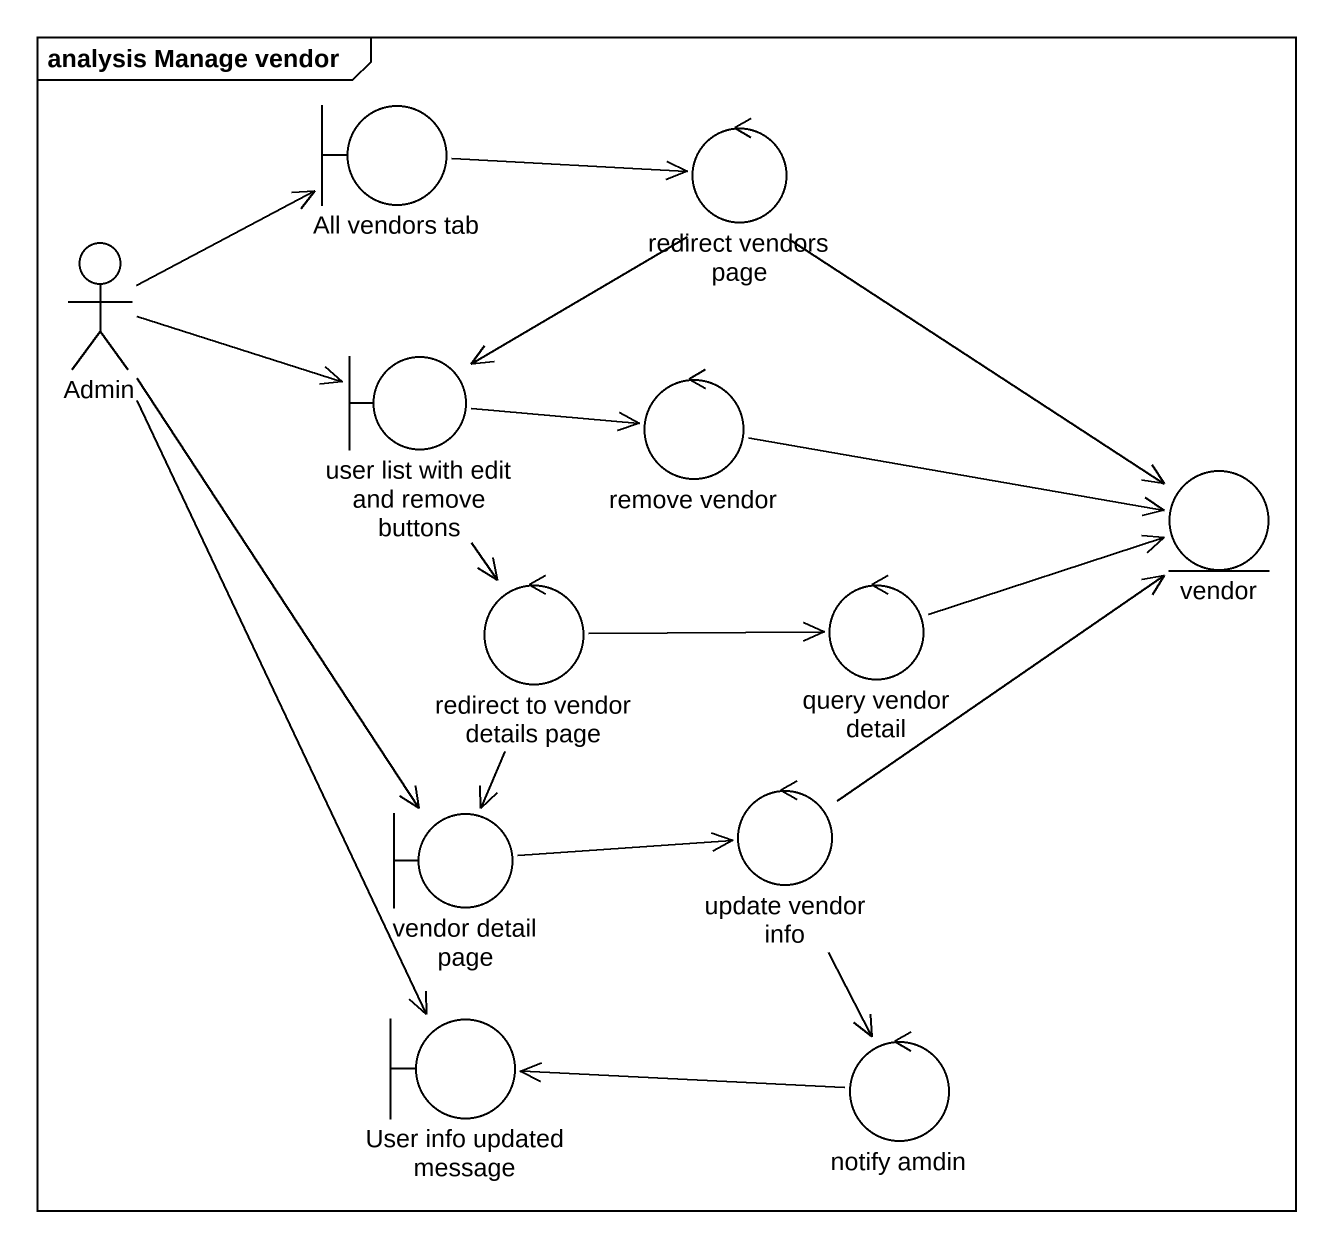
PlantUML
@startuml
mainframe analysis Manage vendor
boundary "All vendors tab" as All_vendors_tab
control "redirect vendors page" as redirect_vendors_page
actor Admin
boundary "user list with edit and remove buttons" as user_list_with_edit_and
control "remove vendor" as remove_vendor
entity vendor
control "redirect to vendor details page" as redirect_to_vendor_details
control "query vendor detail" as query_vendor_detail
boundary "vendor detail page" as vendor_detail_page
control "update vendor info" as update_vendor_info
boundary "User info updated message" as User_info_updated_message
control "notify amdin" as notify_amdin
All_vendors_tab -right-> redirect_vendors_page
redirect_vendors_page --> user_list_with_edit_and
redirect_vendors_page --> vendor
Admin -right-> All_vendors_tab
Admin -right-> user_list_with_edit_and
Admin --> vendor_detail_page
Admin --> User_info_updated_message
user_list_with_edit_and -right-> remove_vendor
user_list_with_edit_and --> redirect_to_vendor_details
remove_vendor -right-> vendor
redirect_to_vendor_details -right-> query_vendor_detail
redirect_to_vendor_details --> vendor_detail_page
query_vendor_detail -right-> vendor
vendor_detail_page -right-> update_vendor_info
update_vendor_info -up-> vendor
update_vendor_info --> notify_amdin
notify_amdin -left-> User_info_updated_message
@enduml
